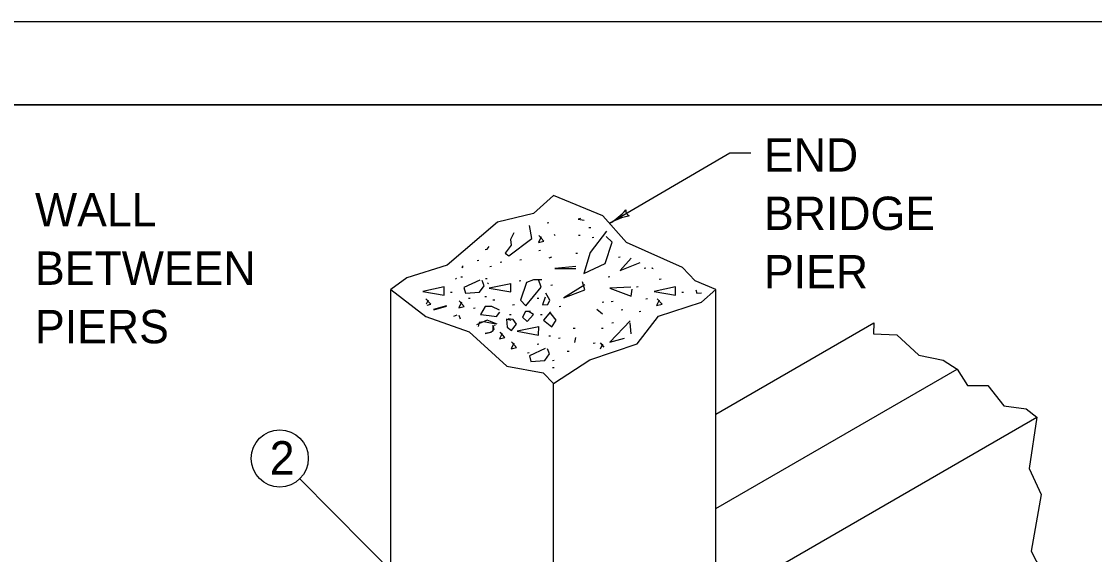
# Model space of a CAD drawing. Extents: x 997.6 to 1036.4, y 998.9 to 1022.6.
# Drawn here: x 1016.8 to 1023.24, y 1018.81 to 1022 of the extents above; entities that cross this region are included whole.
import ezdxf

# ---------------------------------------------------------------- set-up
doc = ezdxf.new("R2010")
doc.units = 0
for name, color, linetype in [('Level 1', 7, 'Continuous'), ('Level 10', 7, 'Continuous'), ('Level 11', 7, 'Continuous'), ('Level 14', 7, 'Continuous')]:
    doc.layers.add(name, color=color, linetype=linetype)

msp = doc.modelspace()

# ---------------------------------------------------------------- linework, layer by layer
at = {"layer": 'Level 1'}
for p, q in [((1021.0509, 1021.21), (1020.3299, 1020.7902)), ((1021.1759, 1021.21), (1021.0509, 1021.21)), ((1019.0194, 1018.5226), (1019.0194, 1020.394)), ((1020.9679, 1016.2496), (1020.9679, 1020.394)), ((1020.9679, 1019.6476), (1021.9138, 1020.1938)), ((1020.9679, 1019.0815), (1022.4145, 1019.9167)), ((1019.9937, 1017.9608), (1019.9937, 1019.8315)), ((1020.9679, 1018.519), (1022.8917, 1019.6297)), ((1019.4139, 1018.3121), (1018.4728, 1019.2604))]:
    msp.add_line(p, q, dxfattribs=at)
for points in [[(1019.9937, 1020.9565), (1019.8728, 1020.8496), (1019.6582, 1020.7967), (1019.3553, 1020.5409), (1019.1143, 1020.4645), (1019.0194, 1020.394)], [(1020.9679, 1020.394), (1020.8428, 1020.4468), (1020.7663, 1020.5262), (1020.4313, 1020.6762), (1020.2902, 1020.8349), (1019.9937, 1020.9565)], [(1020.1556, 1020.8188), (1020.1413, 1020.8158)], [(1020.1413, 1020.8158), (1020.1769, 1020.8095)], [(1019.8633, 1020.7001), (1019.8499, 1020.7784)], [(1019.9656, 1020.7938), (1019.9549, 1020.7925)], [(1020.2166, 1020.7643), (1020.2059, 1020.763)], [(1020.3124, 1020.7428), (1020.2138, 1020.616)], [(1019.726, 1020.596), (1019.8633, 1020.7001)], [(1019.7556, 1020.7328), (1019.7353, 1020.6934)], [(1019.7353, 1020.6934), (1019.7393, 1020.6601)], [(1019.9189, 1020.7087), (1019.9029, 1020.6753), (1019.9349, 1020.6833), (1019.9056, 1020.7167)], [(1020.0033, 1020.7174), (1019.9967, 1020.7228)], [(1020.1544, 1020.7186), (1020.1438, 1020.7173)], [(1020.2363, 1020.7055), (1020.2256, 1020.7042)], [(1020.3031, 1020.5507), (1020.3458, 1020.6774)], [(1020.3458, 1020.6774), (1020.3098, 1020.7108)], [(1019.5844, 1020.6341), (1019.5958, 1020.635)], [(1019.5958, 1020.635), (1019.6073, 1020.6508)], [(1019.7393, 1020.6601), (1019.7047, 1020.612)], [(1019.7047, 1020.612), (1019.726, 1020.596)], [(1019.9165, 1020.6269), (1019.9058, 1020.6256)], [(1020.2138, 1020.616), (1020.1763, 1020.4893)], [(1019.5467, 1020.568), (1019.536, 1020.5667)], [(1019.6842, 1020.5582), (1019.6735, 1020.5568)], [(1019.8019, 1020.5713), (1019.7913, 1020.5699)], [(1019.982, 1020.588), (1019.966, 1020.5813)], [(1020.1381, 1020.6106), (1020.1274, 1020.6093)], [(1020.1763, 1020.4893), (1020.3031, 1020.5507)], [(1020.3933, 1020.5877), (1020.3827, 1020.5863)], [(1020.4588, 1020.5821), (1020.3924, 1020.508)], [(1020.3924, 1020.508), (1020.5134, 1020.5564)], [(1019.4418, 1020.5293), (1019.4499, 1020.5253)], [(1019.4499, 1020.5253), (1019.4496, 1020.5351)], [(1019.622, 1020.532), (1019.6113, 1020.5307)], [(1020.128, 1020.5314), (1020.0013, 1020.5208), (1020.1267, 1020.5208)], [(1020.5472, 1020.5222), (1020.5365, 1020.5208)], [(1020.5865, 1020.522), (1020.5831, 1020.5213)], [(1020.5831, 1020.5213), (1020.5911, 1020.5198)], [(1019.4113, 1020.4592), (1019.4059, 1020.4552)], [(1019.4485, 1020.4685), (1019.4378, 1020.4672)], [(1019.5513, 1020.4505), (1019.4566, 1020.4064), (1019.4659, 1020.3718), (1019.5499, 1020.3784), (1019.5779, 1020.4171), (1019.5659, 1020.4478)], [(1019.5958, 1020.4587), (1019.5851, 1020.4573)], [(1019.6033, 1020.4285), (1019.5979, 1020.4312)], [(1019.7383, 1020.4289), (1019.6088, 1020.4023), (1019.7369, 1020.3796), (1019.7383, 1020.4303)], [(1019.7987, 1020.4456), (1019.788, 1020.4443)], [(1019.9233, 1020.4525), (1019.874, 1020.4512), (1019.8327, 1020.4352), (1019.7953, 1020.3312), (1019.8287, 1020.2965), (1019.9193, 1020.4085), (1019.9033, 1020.4538)], [(1019.9885, 1020.4194), (1019.9778, 1020.4181)], [(1020.1813, 1020.4223), (1020.056, 1020.345), (1020.1813, 1020.3917), (1020.1667, 1020.441)], [(1020.3312, 1020.4698), (1020.3205, 1020.4685)], [(1020.6388, 1020.4554), (1020.6281, 1020.4541)], [(1019.0194, 1020.394), (1019.2289, 1020.2323), (1019.4877, 1020.1411), (1019.714, 1019.9353), (1019.9315, 1019.8942), (1019.9937, 1019.8315)], [(1019.339, 1020.4093), (1019.2097, 1020.3826), (1019.3377, 1020.3599), (1019.339, 1020.4106)], [(1019.3863, 1020.3769), (1019.3757, 1020.3756)], [(1019.9433, 1020.3485), (1019.9287, 1020.3032), (1019.9607, 1020.3045), (1019.9727, 1020.3312), (1019.9473, 1020.3712)], [(1019.9937, 1019.8315), (1020.2108, 1019.9736), (1020.4959, 1020.0677), (1020.6223, 1020.2352), (1020.881, 1020.3175), (1020.9679, 1020.394)], [(1020.4578, 1020.4072), (1020.3324, 1020.4018), (1020.4591, 1020.3538), (1020.4644, 1020.3952)], [(1020.5013, 1020.4096), (1020.4907, 1020.4083)], [(1020.7256, 1020.4093), (1020.5963, 1020.3826), (1020.7243, 1020.3599), (1020.7256, 1020.4106)], [(1020.7729, 1020.3769), (1020.7623, 1020.3756)], [(1020.8468, 1020.3925), (1020.8525, 1020.3718)], [(1020.8525, 1020.3718), (1020.8807, 1020.374)], [(1019.2576, 1020.3057), (1019.2283, 1020.339)], [(1019.2416, 1020.331), (1019.2294, 1020.3057)], [(1019.2359, 1020.3003), (1019.2576, 1020.3057)], [(1019.3513, 1020.2965), (1019.2748, 1020.2738)], [(1019.2764, 1020.2732), (1019.3513, 1020.2938)], [(1019.4412, 1020.3179), (1019.4252, 1020.2846), (1019.4572, 1020.2926), (1019.4278, 1020.3259)], [(1019.4943, 1020.3409), (1019.4837, 1020.3396)], [(1019.67, 1020.2712), (1019.6233, 1020.2925), (1019.5833, 1020.2925), (1019.5553, 1020.2445), (1019.6086, 1020.2378), (1019.6527, 1020.2325), (1019.6713, 1020.2592)], [(1019.5925, 1020.3508), (1019.5818, 1020.3494)], [(1019.6416, 1020.3311), (1019.6309, 1020.3298)], [(1019.7594, 1020.3016), (1019.7488, 1020.3003)], [(1019.9067, 1020.3409), (1019.896, 1020.3396)], [(1020.0376, 1020.2918), (1020.0269, 1020.2905)], [(1020.2952, 1020.318), (1020.2845, 1020.3167)], [(1020.3508, 1020.3213), (1020.3401, 1020.3199)], [(1020.5569, 1020.3376), (1020.5463, 1020.3363)], [(1020.6282, 1020.331), (1020.6122, 1020.2977), (1020.6442, 1020.3057), (1020.6148, 1020.339)], [(1019.4138, 1020.241), (1019.3943, 1020.2319)], [(1019.4369, 1020.217), (1019.4285, 1020.2383)], [(1019.5238, 1020.282), (1019.5131, 1020.2807)], [(1019.7398, 1020.2428), (1019.7291, 1020.2414)], [(1019.8553, 1020.2618), (1019.826, 1020.2632), (1019.8073, 1020.2285), (1019.8367, 1020.2018), (1019.874, 1020.2445), (1019.8473, 1020.2605)], [(1019.9263, 1020.2428), (1019.9157, 1020.2414)], [(1019.9767, 1020.2605), (1019.934, 1020.2098), (1019.9833, 1020.1698), (1020.01, 1020.2098), (1019.9807, 1020.2485), (1019.966, 1020.2485)], [(1020.2871, 1020.2472), (1020.2538, 1020.2752)], [(1020.4097, 1020.2722), (1020.399, 1020.2708)], [(1020.5177, 1020.2623), (1020.507, 1020.261)], [(1019.5953, 1020.2112), (1019.5311, 1020.1827)], [(1019.5486, 1020.1965), (1019.5414, 1020.1726)], [(1019.5766, 1020.2005), (1019.5486, 1020.1965)], [(1019.6473, 1020.1872), (1019.5766, 1020.2005)], [(1019.6553, 1020.1858), (1019.5953, 1020.2112)], [(1019.638, 1020.1565), (1019.6327, 1020.1805)], [(1019.6327, 1020.1472), (1019.6327, 1020.1805)], [(1019.6393, 1020.1805), (1019.6447, 1020.1765)], [(1019.7407, 1020.2085), (1019.7113, 1020.2165), (1019.7167, 1020.1685), (1019.742, 1020.1485), (1019.7713, 1020.1858), (1019.7513, 1020.2138), (1019.722, 1020.2192)], [(1019.9051, 1020.1703), (1019.7758, 1020.1437), (1019.9038, 1020.121), (1019.9051, 1020.1717)], [(1020.1227, 1020.1609), (1020.112, 1020.1596)], [(1020.2919, 1020.1609), (1020.2813, 1020.1596)], [(1020.4524, 1020.2058), (1020.3324, 1020.0791)], [(1020.3541, 1020.1937), (1020.3434, 1020.1923)], [(1020.4592, 1020.1295), (1020.4538, 1020.1952)], [(1021.9138, 1020.1938), (1021.9126, 1020.1277), (1022.0518, 1020.1217), (1022.185, 1020.0005), (1022.3303, 1019.9703), (1022.4145, 1019.9167), (1022.4757, 1019.8189), (1022.5968, 1019.8189), (1022.6937, 1019.6978), (1022.8269, 1019.6796), (1022.8917, 1019.6297), (1022.8451, 1019.3223), (1022.9178, 1019.1649), (1022.8572, 1018.8258), (1022.9178, 1018.7108), (1022.8917, 1018.6212), (1022.8633, 1018.4868), (1022.9056, 1018.4323), (1022.8917, 1018.3399)], [(1019.5831, 1020.1318), (1019.6167, 1020.1378)], [(1019.5843, 1020.1306), (1019.6193, 1020.1378)], [(1019.6167, 1020.1378), (1019.6327, 1020.1472)], [(1019.6193, 1020.1378), (1019.638, 1020.1565)], [(1019.6866, 1020.1313), (1019.6706, 1020.098), (1019.7026, 1020.106), (1019.6733, 1020.1393)], [(1019.9754, 1020.1151), (1019.9648, 1020.1138)], [(1020.0343, 1020.102), (1020.0236, 1020.1007)], [(1020.1221, 1020.0764), (1020.1274, 1020.1072)], [(1020.3324, 1020.0791), (1020.4184, 1020.1034)], [(1019.7553, 1020.0724), (1019.7393, 1020.0391), (1019.7713, 1020.0471), (1019.742, 1020.0804)], [(1019.9439, 1020.0414), (1019.8493, 1019.9974), (1019.8586, 1019.9628), (1019.9426, 1019.9694), (1019.9706, 1020.0081), (1019.9586, 1020.0388)], [(1019.9067, 1020.066), (1019.896, 1020.0647)], [(1020.2428, 1020.0726), (1020.2322, 1020.0713)], [(1020.2878, 1020.0659), (1020.274, 1020.0372)], [(1020.2974, 1020.0479), (1020.2745, 1020.0739)], [(1019.8478, 1020.0137), (1019.8371, 1020.0123)], [(1019.9983, 1019.9678), (1019.9876, 1019.9665)], [(1020.0867, 1020.0235), (1020.076, 1020.0222)], [(1019.9983, 1019.9253), (1019.9876, 1019.924)]]:
    msp.add_lwpolyline(points, dxfattribs=at)
msp.add_circle((1018.3523, 1019.382), 0.1713, dxfattribs=at)
at = {"layer": 'Level 10'}
msp.add_line((1007, 1021.5), (1035.5, 1021.5), dxfattribs=at)
at = {"layer": 'Level 11'}
msp.add_lwpolyline([(1007, 1000.5), (1035.5, 1000.5), (1035.5, 1021.5), (1007, 1021.5)], close=True, dxfattribs=at)
for centre, radius, start, end in [((1020.1333, 1021.1277), 0.3906, 300.21587, 318.88466), ((1020.4583, 1020.8649), 0.0312, 168.99047, 251.10717), ((1020.5265, 1020.4526), 0.3906, 101.56303, 120.20976), ((1020.1333, 1021.1277), 0.3906, 300.20365, 300.21588)]:
    msp.add_arc(centre, radius, start, end, dxfattribs=at)
at = {"layer": 'Level 14'}
msp.add_line((1000, 1022), (1036, 1022), dxfattribs=at)

# ---------------------------------------------------------------- texts
at = {"layer": 'Level 1'}
for s, p in [('END', (1021.2554, 1021.1005)), ('WALL', (1016.8851, 1020.7719)), ('BRIDGE', (1021.2554, 1020.7505)), ('BETWEEN', (1016.8851, 1020.4219)), ('PIER', (1021.2554, 1020.4005)), ('PIERS', (1016.8851, 1020.0719)), ('2', (1018.2921, 1019.2855))]:
    msp.add_text(s, height=0.2, dxfattribs=at).set_placement(p)

doc.saveas('drawing.dxf')
